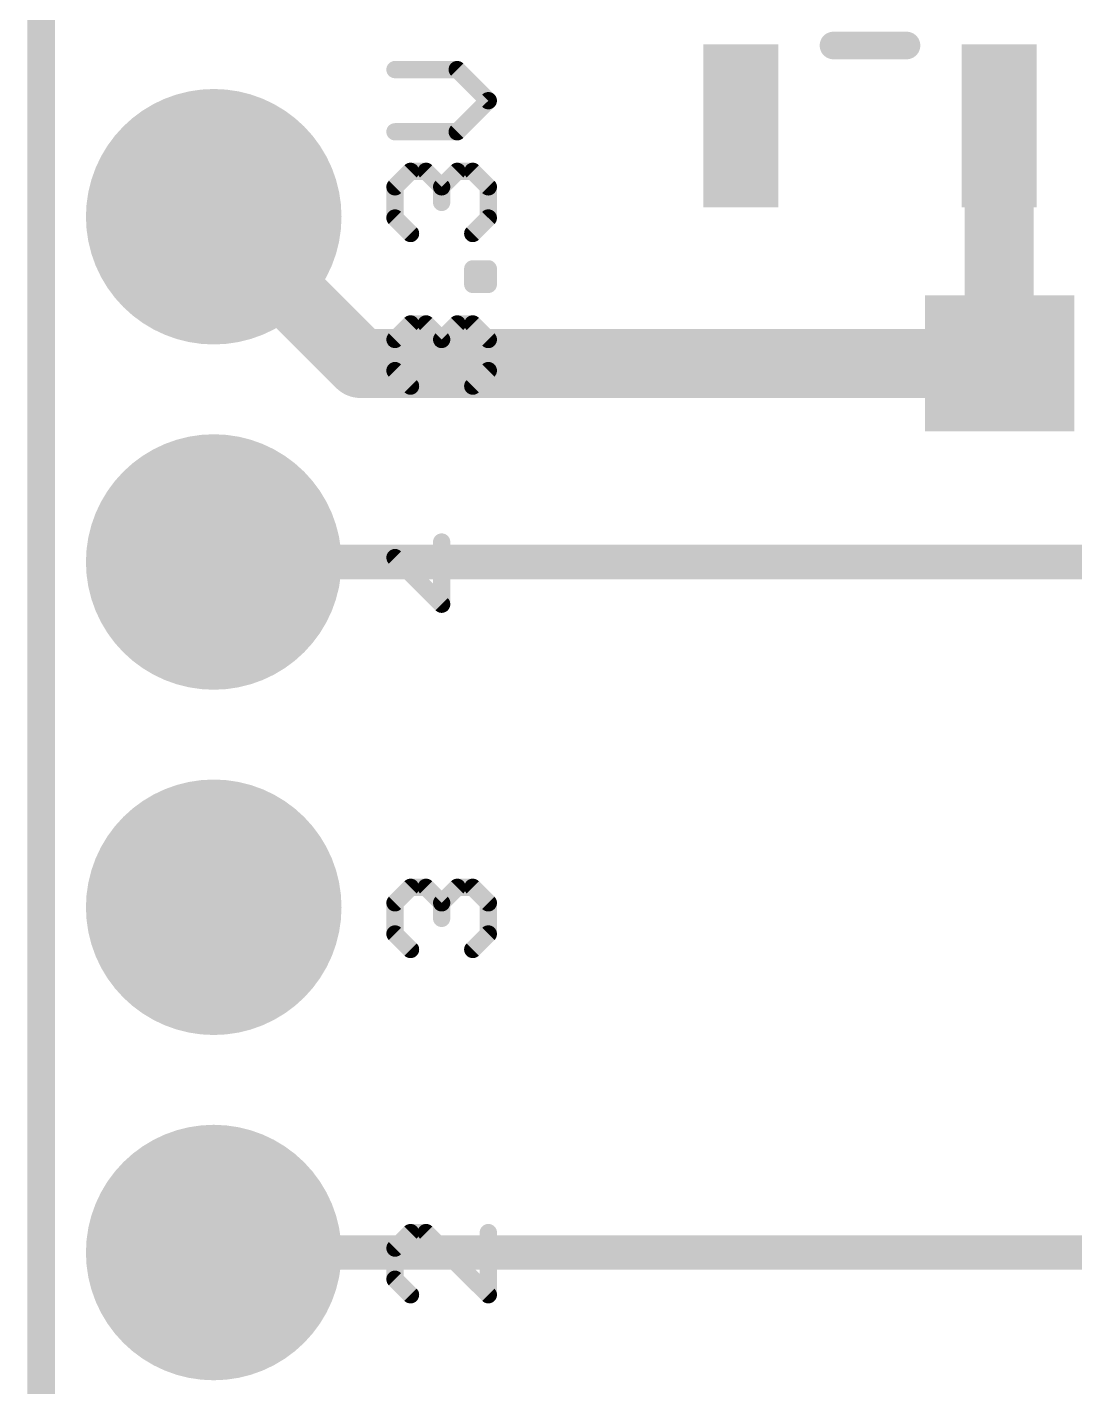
# Model space of a CAD drawing. Extents: x -16.5 to 33.1, y -17.8 to 72.5.
# Drawn here: x -0.1 to 7.6, y 20.6 to 30.6 of the extents above; entities that cross this region are included whole.
import ezdxf

# ---------------------------------------------------------------- set-up
doc = ezdxf.new("R2010")
doc.units = 0
for name, color, linetype in [('1', 22, 'CONTINUOUS'), ('17', 82, 'CONTINUOUS'), ('20', 7, 'CONTINUOUS'), ('21', 7, 'CONTINUOUS')]:
    doc.layers.add(name, color=color, linetype=linetype)

# ---------------------------------------------------------------- blocks, each defined once
blk = doc.blocks.new('RECT')
blk.add_solid([(-0.5, -0.5), (0.5, -0.5), (-0.5, 0.5), (0.5, 0.5)])
blk = doc.blocks.new('ROUNDP')
at = {"const_width": 0.5}
blk.add_lwpolyline([(0, -0.25, 1), (0, 0.25, 1), (0, -0.25)], format="xyb", dxfattribs=at)

msp = doc.modelspace()

# ---------------------------------------------------------------- linework, layer by layer
at = {"layer": '1'}
for points, const_width in [([(7.046, 29.8784), (7.046, 28.1339)], 0.508), ([(2.3495, 28.1305), (1.27, 29.21)], 0.508), ([(7.0494, 28.1305), (2.3495, 28.1305)], 0.508), ([(7.046, 28.1339), (7.0494, 28.1305)], 0.508), ([(7.0494, 27.94), (7.0494, 28.1305)], 0.508), ([(1.27, 26.67), (9.7041, 26.67)], 0.254), ([(10.2552, 21.59), (1.27, 21.59)], 0.254)]:
    msp.add_lwpolyline(points, dxfattribs=dict(at, const_width=const_width))
for points, const_width in [([(7.173, 29.8784, 1), (6.919, 29.8784)], 0.254), ([(1.3598, 29.2998, 1), (1.1802, 29.1202)], 0.254), ([(2.3495, 28.2575, 1), (2.3495, 28.0035)], 0.254), ([(2.2597, 28.0407, 1), (2.4393, 28.2203)], 0.254), ([(7.1358, 28.2237, 1), (6.9562, 28.0441)], 0.254), ([(7.1764, 28.1305, 1), (6.9224, 28.1305)], 0.254), ([(6.9596, 28.0407, 1), (7.1392, 28.2203)], 0.254), ([(7.0494, 28.0035, 1), (7.0494, 28.2575)], 0.254), ([(6.919, 28.1339, 1), (7.173, 28.1339)], 0.254), ([(6.9224, 27.94, 1), (7.1764, 27.94)], 0.254), ([(1.27, 26.7335, 1), (1.27, 26.6065)], 0.127), ([(1.27, 21.6535, 1), (1.27, 21.5265)], 0.127)]:
    msp.add_lwpolyline(points, format="xyb", dxfattribs=dict(at, const_width=const_width))
at = {"layer": '20', "const_width": 0.2032}
msp.add_lwpolyline([(0, 55.88), (0, 1.27)], dxfattribs=at)
at = {"layer": '21'}
for points, const_width in [([(6.3644, 30.4697), (5.8276, 30.4697)], 0.2032), ([(3.0605, 30.2924), (2.6029, 30.2924)], 0.127), ([(3.2893, 30.0636), (3.0605, 30.2924)], 0.127), ([(3.0605, 29.8348), (3.2893, 30.0636)], 0.127), ([(2.6029, 29.8348), (3.0605, 29.8348)], 0.127), ([(2.6029, 29.4296), (2.7173, 29.544)], 0.127), ([(2.7173, 29.544), (2.8317, 29.544)], 0.127), ([(2.8317, 29.544), (2.9461, 29.4296)], 0.127), ([(2.9461, 29.4296), (3.0605, 29.544)], 0.127), ([(3.0605, 29.544), (3.1749, 29.544)], 0.127), ([(3.1749, 29.544), (3.2893, 29.4296)], 0.127), ([(2.6029, 29.2008), (2.6029, 29.4296)], 0.127), ([(2.9461, 29.4296), (2.9461, 29.3152)], 0.127), ([(3.2893, 29.4296), (3.2893, 29.2008)], 0.127), ([(2.7173, 29.0864), (2.6029, 29.2008)], 0.127), ([(3.2893, 29.2008), (3.1749, 29.0864)], 0.127), ([(3.1749, 28.7122), (3.1749, 28.8266)], 0.127), ([(3.1749, 28.8266), (3.2893, 28.8266)], 0.127), ([(3.2893, 28.8266), (3.2893, 28.7122)], 0.127), ([(3.2893, 28.7122), (3.1749, 28.7122)], 0.127), ([(2.6029, 28.307), (2.7173, 28.4214)], 0.127), ([(2.7173, 28.4214), (2.8317, 28.4214)], 0.127), ([(2.8317, 28.4214), (2.9461, 28.307)], 0.127), ([(2.9461, 28.307), (3.0605, 28.4214)], 0.127), ([(3.0605, 28.4214), (3.1749, 28.4214)], 0.127), ([(3.1749, 28.4214), (3.2893, 28.307)], 0.127), ([(2.6029, 28.0782), (2.6029, 28.307)], 0.127), ([(2.9461, 28.307), (2.9461, 28.1926)], 0.127), ([(3.2893, 28.307), (3.2893, 28.0782)], 0.127), ([(2.7173, 27.9638), (2.6029, 28.0782)], 0.127), ([(3.2893, 28.0782), (3.1749, 27.9638)], 0.127), ([(2.9461, 26.3593), (2.9461, 26.8169)], 0.127), ([(3.2893, 26.7025), (2.6029, 26.7025)], 0.127), ([(2.6029, 26.7025), (2.9461, 26.3593)], 0.127), ([(2.6029, 24.1625), (2.7173, 24.2769)], 0.127), ([(2.7173, 24.2769), (2.8317, 24.2769)], 0.127), ([(2.8317, 24.2769), (2.9461, 24.1625)], 0.127), ([(2.9461, 24.1625), (3.0605, 24.2769)], 0.127), ([(3.0605, 24.2769), (3.1749, 24.2769)], 0.127), ([(3.1749, 24.2769), (3.2893, 24.1625)], 0.127), ([(2.6029, 23.9337), (2.6029, 24.1625)], 0.127), ([(2.9461, 24.1625), (2.9461, 24.0481)], 0.127), ([(3.2893, 24.1625), (3.2893, 23.9337)], 0.127), ([(2.7173, 23.8193), (2.6029, 23.9337)], 0.127), ([(3.2893, 23.9337), (3.1749, 23.8193)], 0.127), ([(2.7173, 21.7369), (2.6029, 21.6225)], 0.127), ([(2.8317, 21.7369), (2.7173, 21.7369)], 0.127), ([(3.2893, 21.2793), (2.8317, 21.7369)], 0.127), ([(3.2893, 21.7369), (3.2893, 21.2793)], 0.127), ([(2.6029, 21.6225), (2.6029, 21.3937)], 0.127), ([(2.6029, 21.3937), (2.7173, 21.2793)], 0.127)]:
    msp.add_lwpolyline(points, dxfattribs=dict(at, const_width=const_width))
for points, const_width in [([(5.8276, 30.5205, 1), (5.8276, 30.4189)], 0.1016), ([(6.3644, 30.4189, 1), (6.3644, 30.5205)], 0.1016), ([(2.6029, 30.3241, 1), (2.6029, 30.2607)], 0.0635), ([(3.083, 30.3149, 1), (3.0381, 30.2699)], 0.0635), ([(3.0605, 30.2607, 1), (3.0605, 30.3241)], 0.0635), ([(3.3118, 30.0412, 1), (3.2668, 30.0861)], 0.0635), ([(3.2668, 30.0412, 1), (3.3118, 30.0861)], 0.0635), ([(2.6029, 29.8666, 1), (2.6029, 29.8031)], 0.0635), ([(3.0381, 29.8573, 1), (3.083, 29.8124)], 0.0635), ([(3.0605, 29.8031, 1), (3.0605, 29.8666)], 0.0635), ([(2.7173, 29.5757, 1), (2.7173, 29.5122)], 0.0635), ([(2.7398, 29.5215, 1), (2.6949, 29.5664)], 0.0635), ([(2.8542, 29.5664, 1), (2.8093, 29.5215)], 0.0635), ([(2.8317, 29.5122, 1), (2.8317, 29.5757)], 0.0635), ([(3.0605, 29.5757, 1), (3.0605, 29.5122)], 0.0635), ([(3.083, 29.5215, 1), (3.0381, 29.5664)], 0.0635), ([(3.1974, 29.5664, 1), (3.1525, 29.5215)], 0.0635), ([(3.1749, 29.5122, 1), (3.1749, 29.5757)], 0.0635), ([(2.6347, 29.4296, 1), (2.5712, 29.4296)], 0.0635), ([(2.5805, 29.452, 1), (2.6254, 29.4071)], 0.0635), ([(2.9779, 29.4296, 1), (2.9144, 29.4296)], 0.0635), ([(2.9237, 29.452, 1), (2.9686, 29.4071)], 0.0635), ([(2.9237, 29.4071, 1), (2.9686, 29.452)], 0.0635), ([(3.3211, 29.4296, 1), (3.2576, 29.4296)], 0.0635), ([(3.2668, 29.4071, 1), (3.3118, 29.452)], 0.0635), ([(2.9144, 29.3152, 1), (2.9779, 29.3152)], 0.0635), ([(2.5712, 29.2008, 1), (2.6347, 29.2008)], 0.0635), ([(2.6254, 29.2232, 1), (2.5805, 29.1783)], 0.0635), ([(3.2576, 29.2008, 1), (3.3211, 29.2008)], 0.0635), ([(3.3118, 29.1783, 1), (3.2668, 29.2232)], 0.0635), ([(2.6949, 29.0639, 1), (2.7398, 29.1088)], 0.0635), ([(3.1525, 29.1088, 1), (3.1974, 29.0639)], 0.0635), ([(3.1749, 28.8583, 1), (3.1749, 28.7948)], 0.0635), ([(3.2067, 28.8266, 1), (3.1432, 28.8266)], 0.0635), ([(3.3211, 28.8266, 1), (3.2576, 28.8266)], 0.0635), ([(3.2893, 28.7948, 1), (3.2893, 28.8583)], 0.0635), ([(3.1749, 28.7439, 1), (3.1749, 28.6804)], 0.0635), ([(3.1432, 28.7122, 1), (3.2067, 28.7122)], 0.0635), ([(3.2576, 28.7122, 1), (3.3211, 28.7122)], 0.0635), ([(3.2893, 28.6804, 1), (3.2893, 28.7439)], 0.0635), ([(2.7173, 28.4531, 1), (2.7173, 28.3896)], 0.0635), ([(2.7398, 28.3989, 1), (2.6949, 28.4438)], 0.0635), ([(2.8542, 28.4438, 1), (2.8093, 28.3989)], 0.0635), ([(2.8317, 28.3896, 1), (2.8317, 28.4531)], 0.0635), ([(3.0605, 28.4531, 1), (3.0605, 28.3896)], 0.0635), ([(3.083, 28.3989, 1), (3.0381, 28.4438)], 0.0635), ([(3.1974, 28.4438, 1), (3.1525, 28.3989)], 0.0635), ([(3.1749, 28.3896, 1), (3.1749, 28.4531)], 0.0635), ([(2.6347, 28.307, 1), (2.5712, 28.307)], 0.0635), ([(2.5805, 28.3294, 1), (2.6254, 28.2845)], 0.0635), ([(2.9779, 28.307, 1), (2.9144, 28.307)], 0.0635), ([(2.9237, 28.3294, 1), (2.9686, 28.2845)], 0.0635), ([(2.9237, 28.2845, 1), (2.9686, 28.3294)], 0.0635), ([(3.3211, 28.307, 1), (3.2576, 28.307)], 0.0635), ([(3.2668, 28.2845, 1), (3.3118, 28.3294)], 0.0635), ([(2.9144, 28.1926, 1), (2.9779, 28.1926)], 0.0635), ([(2.5712, 28.0782, 1), (2.6347, 28.0782)], 0.0635), ([(2.6254, 28.1006, 1), (2.5805, 28.0557)], 0.0635), ([(3.2576, 28.0782, 1), (3.3211, 28.0782)], 0.0635), ([(3.3118, 28.0557, 1), (3.2668, 28.1006)], 0.0635), ([(2.6949, 27.9413, 1), (2.7398, 27.9862)], 0.0635), ([(3.1525, 27.9862, 1), (3.1974, 27.9413)], 0.0635), ([(2.9779, 26.8169, 1), (2.9144, 26.8169)], 0.0635), ([(2.6029, 26.7342, 1), (2.6029, 26.6707)], 0.0635), ([(2.6254, 26.7249, 1), (2.5805, 26.68)], 0.0635), ([(3.2893, 26.6707, 1), (3.2893, 26.7342)], 0.0635), ([(2.9237, 26.3368, 1), (2.9686, 26.3817)], 0.0635), ([(2.9144, 26.3593, 1), (2.9779, 26.3593)], 0.0635), ([(2.7173, 24.3086, 1), (2.7173, 24.2451)], 0.0635), ([(2.7398, 24.2544, 1), (2.6949, 24.2993)], 0.0635), ([(2.8542, 24.2993, 1), (2.8093, 24.2544)], 0.0635), ([(2.8317, 24.2451, 1), (2.8317, 24.3086)], 0.0635), ([(3.0605, 24.3086, 1), (3.0605, 24.2451)], 0.0635), ([(3.083, 24.2544, 1), (3.0381, 24.2993)], 0.0635), ([(3.1974, 24.2993, 1), (3.1525, 24.2544)], 0.0635), ([(3.1749, 24.2451, 1), (3.1749, 24.3086)], 0.0635), ([(2.6347, 24.1625, 1), (2.5712, 24.1625)], 0.0635), ([(2.5805, 24.1849, 1), (2.6254, 24.14)], 0.0635), ([(2.9779, 24.1625, 1), (2.9144, 24.1625)], 0.0635), ([(2.9237, 24.1849, 1), (2.9686, 24.14)], 0.0635), ([(2.9237, 24.14, 1), (2.9686, 24.1849)], 0.0635), ([(3.3211, 24.1625, 1), (3.2576, 24.1625)], 0.0635), ([(3.2668, 24.14, 1), (3.3118, 24.1849)], 0.0635), ([(2.9144, 24.0481, 1), (2.9779, 24.0481)], 0.0635), ([(2.5712, 23.9337, 1), (2.6347, 23.9337)], 0.0635), ([(2.6254, 23.9561, 1), (2.5805, 23.9112)], 0.0635), ([(3.2576, 23.9337, 1), (3.3211, 23.9337)], 0.0635), ([(3.3118, 23.9112, 1), (3.2668, 23.9561)], 0.0635), ([(2.6949, 23.7968, 1), (2.7398, 23.8417)], 0.0635), ([(3.1525, 23.8417, 1), (3.1974, 23.7968)], 0.0635), ([(2.7173, 21.7686, 1), (2.7173, 21.7051)], 0.0635), ([(2.7398, 21.7144, 1), (2.6949, 21.7593)], 0.0635), ([(2.8542, 21.7593, 1), (2.8093, 21.7144)], 0.0635), ([(2.8317, 21.7051, 1), (2.8317, 21.7686)], 0.0635), ([(3.3211, 21.7369, 1), (3.2576, 21.7369)], 0.0635), ([(2.6347, 21.6225, 1), (2.5712, 21.6225)], 0.0635), ([(2.5805, 21.6449, 1), (2.6254, 21.6)], 0.0635), ([(2.5712, 21.3937, 1), (2.6347, 21.3937)], 0.0635), ([(2.6254, 21.4161, 1), (2.5805, 21.3712)], 0.0635), ([(2.6949, 21.2568, 1), (2.7398, 21.3017)], 0.0635), ([(3.2576, 21.2793, 1), (3.3211, 21.2793)], 0.0635), ([(3.2668, 21.2568, 1), (3.3118, 21.3017)], 0.0635)]:
    msp.add_lwpolyline(points, format="xyb", dxfattribs=dict(at, const_width=const_width))

# ---------------------------------------------------------------- block references
at = {"layer": '1', "xscale": 0.55, "yscale": 1.2, "rotation": 180}
for p in [(5.146, 29.8784), (7.046, 29.8784)]:
    msp.add_blockref('RECT', p, dxfattribs=at)
at = {"layer": '1', "xscale": 1.1}
msp.add_blockref('RECT', (7.0494, 28.1305), dxfattribs=at)
at = {"layer": '17', "xscale": 1.8796, "yscale": 1.8796, "rotation": 180}
for p in [(1.27, 29.21), (1.27, 26.67), (1.27, 24.13), (1.27, 21.59)]:
    msp.add_blockref('ROUNDP', p, dxfattribs=at)

doc.saveas('drawing.dxf')
